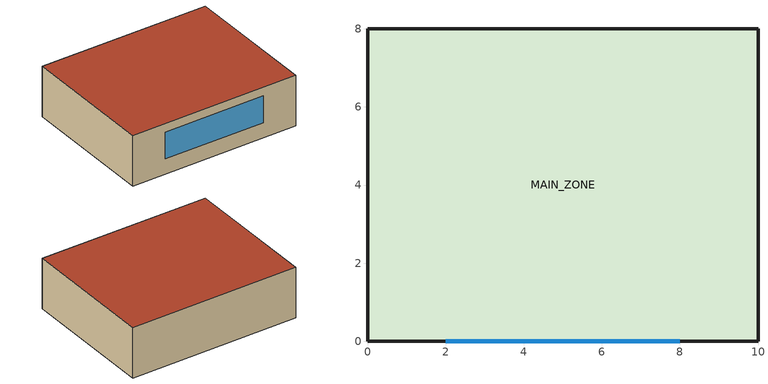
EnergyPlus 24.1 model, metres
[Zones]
MAIN_ZONE
 floor ground (Floor Slab): 0,0 0,8 10,8 10,0 z0
 wall outside (Exterior Wall): 0,0 10,0 10,8 0,8 0,0 z0:3
 window (Exterior Window): 2,0 8,0 z0.9:2.5
 roof outside (Roof): 0,8 0,0 10,0 10,8 z3
[Building]
Eco-Loop Demo Building: North Axis=0; Terrain=City; Loads Convergence Tolerance Value=0.04; Temperature Convergence Tolerance Value=0.4; Solar Distribution=FullExterior; Maximum Number of Warmup Days=25; Minimum Number of Warmup Days=6
[Site:Location]
Generic City: Latitude=37.62; Longitude=-122.4; Time Zone=-8; Elevation=2
[Material]
Name | Roughness | Thickness | Conductivity | Density | Specific Heat
Concrete Block | MediumRough | 0.2032 | 0.72 | 1000 | 920
Insulation Board | MediumRough | 0.0508 | 0.03 | 43 | 1210
Gypsum Board | Smooth | 0.0127 | 0.16 | 800 | 1090
Built-up Roofing | Rough | 0.0095 | 0.16 | 1121 | 1460
Slab Floor Concrete | MediumRough | 0.1016 | 1.13 | 2000 | 1000
[Material:NoMass]
Roof Insulation: Roughness=Rough; Thermal Resistance=2; Thermal Absorptance=0.9; Solar Absorptance=0.7; Visible Absorptance=0.7
[WindowMaterial:SimpleGlazingSystem]
Window Glass: UFactor=2.8; Solar Heat Gain Coefficient=0.6; Visible Transmittance=0.6
[Construction]
Exterior Wall: Concrete Block, Insulation Board, Gypsum Board
Roof: Built-up Roofing, Roof Insulation
Floor Slab: Slab Floor Concrete
Exterior Window: Window Glass
[Zone]
MAIN_ZONE: Type=1; Multiplier=1; Ceiling Height=autocalculate; Volume=autocalculate
[People]
MAIN_ZONE People: Zone or ZoneList or Space or SpaceList=MAIN_ZONE; Number of People Schedule=OCC_SCHED; Number of People Calculation Method=People; Number of People=8; Fraction Radiant=0.3; Activity Level Schedule=ACTIVITY_SCHED; Work Efficiency Schedule=Fanger
[Lights]
MAIN_ZONE Lights: Zone or ZoneList or Space or SpaceList=MAIN_ZONE; Schedule=LIGHTS_SCHED; Design Level Calculation Method=Watts/Area; Watts per Floor Area=10; Return Air Fraction=0; Fraction Radiant=0.4; Fraction Visible=0.2; Fraction Replaceable=0
[ElectricEquipment]
MAIN_ZONE Equipment: Zone or ZoneList or Space or SpaceList=MAIN_ZONE; Schedule=EQUIP_SCHED; Design Level Calculation Method=Watts/Area; Watts per Floor Area=8; Fraction Latent=0; Fraction Radiant=0.3; Fraction Lost=0
[ZoneInfiltration:DesignFlowRate]
MAIN_ZONE Infiltration: Zone or ZoneList or Space or SpaceList=MAIN_ZONE; Schedule=ALWAYS_ON; Design Flow Rate Calculation Method=Flow/Zone; Design Flow Rate=0.03; Constant Term Coefficient=0; Temperature Term Coefficient=1; Velocity Term Coefficient=0; Velocity Squared Term Coefficient=0
[ZoneControl:Thermostat]
MAIN_ZONE Thermostat: Zone or ZoneList=MAIN_ZONE; Control Type Schedule=ZONE_CONTROL_TYPE_SCHED; Control 1=MAIN_ZONE DualSetpoint
[ThermostatSetpoint:DualSetpoint]
MAIN_ZONE DualSetpoint: Heating Setpoint Temperature Schedule=HTG_SETPOINT_SCHED; Cooling Setpoint Temperature Schedule=CLG_SETPOINT_SCHED
[ZoneHVAC:IdealLoadsAirSystem]
MAIN_ZONE Ideal Loads: Availability Schedule=ALWAYS_ON; Maximum Heating Supply Air Temperature=50; Minimum Cooling Supply Air Temperature=13; Maximum Heating Supply Air Humidity Ratio=0.0156; Minimum Cooling Supply Air Humidity Ratio=0.0077; Heating Limit=LimitCapacity; Maximum Sensible Heating Capacity=10000; Cooling Limit=LimitCapacity; Maximum Total Cooling Capacity=10000; Dehumidification Control Type=ConstantSupplyHumidityRatio; Humidification Control Type=ConstantSupplyHumidityRatio
[Zone equipment]
MAIN_ZONE: MAIN_ZONE Ideal Loads
[Schedule:Compact]
OCC_SCHED: Through: 12/31, For: AllDays, Until: 08:00, 0, Until: 09:00, 0.5, Until: 18:00, 1, Until: 19:00, 0.3, Until: 24:00, 0
LIGHTS_SCHED: Through: 12/31, For: AllDays, Until: 07:00, 0.05, Until: 19:00, 0.9, Until: 24:00, 0.05
EQUIP_SCHED: Through: 12/31, For: AllDays, Until: 07:00, 0.1, Until: 19:00, 0.8, Until: 24:00, 0.1
ALWAYS_ON: Through: 12/31, For: AllDays, Until: 24:00, 1
ACTIVITY_SCHED: Through: 12/31, For: AllDays, Until: 24:00, 120
ZONE_CONTROL_TYPE_SCHED: Through: 12/31, For: AllDays, Until: 24:00, 4
[Schedule:Constant]
Name | Hourly Value
CLG_SETPOINT_SCHED | 24
HTG_SETPOINT_SCHED | 21
